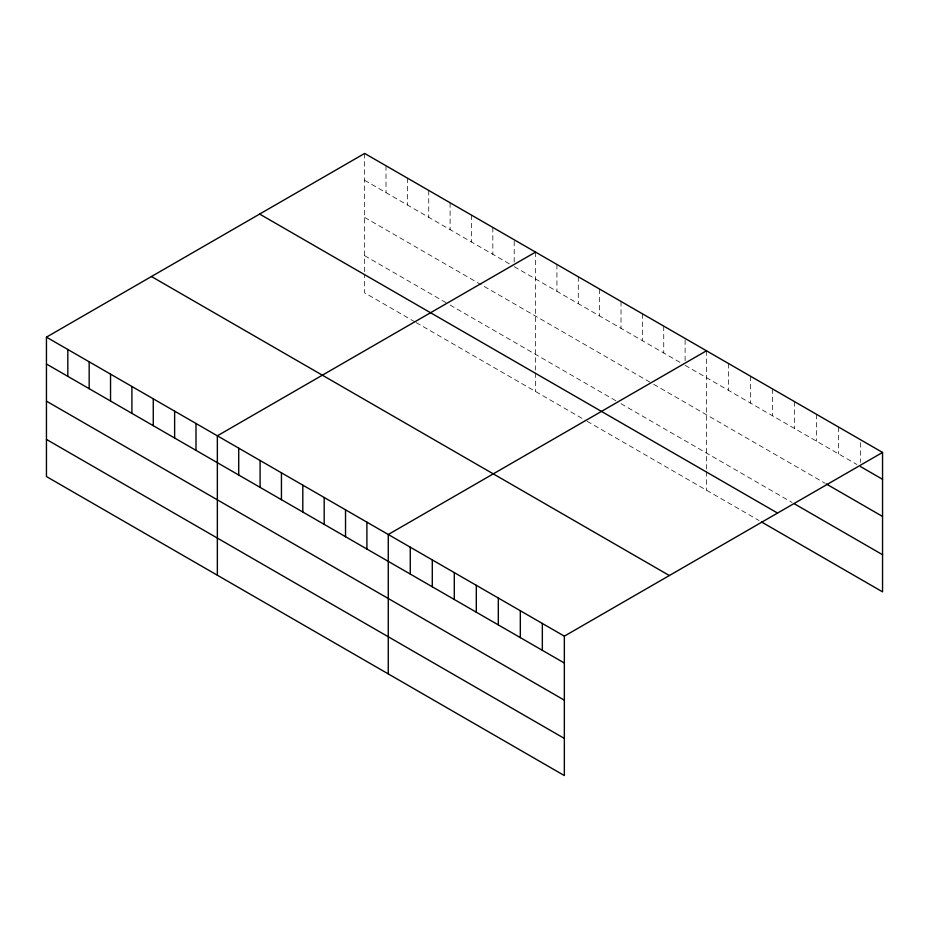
<?xml version="1.0" encoding="UTF-8"?>
<svg xmlns="http://www.w3.org/2000/svg" width="929" height="929" viewBox="0 0 929 929"><rect width="100%" height="100%" fill="white"/><g stroke="black" fill="none" stroke-linecap="round" stroke-linejoin="round"><path stroke-width="0.7" stroke-dasharray="4.64 3.48" d="M364.656 180.307L510.427 264.463M514.19 266.646L681.329 363.134M685.103 365.318L856.875 464.488M364.656 217.444L652.425 383.584M653.691 384.316L825.08 483.266M364.656 255.707L447.592 303.586M450.101 305.037L618.493 402.269M621.013 403.709L792.065 502.473M414.915 321.864L364.656 292.844L364.656 274.276M416.18 322.595L585.827 420.535M587.082 421.267L759.051 520.542M860.544 442.564L860.544 462.363M838.527 427.026L838.527 453.898M816.521 414.322L816.521 441.194M794.504 401.618L794.504 428.478M772.498 388.903L772.498 415.774M750.481 376.199L750.481 403.07M728.475 363.494L728.475 390.354M706.47 350.779L706.47 470.19M706.47 471.618L706.47 490.187M685.103 339.863L685.103 361.079M663.736 326.114L663.736 352.985M642.38 313.781L642.38 340.653M621.013 301.449L621.013 328.32M599.646 289.116L599.646 315.976M578.291 276.784L578.291 303.644M556.924 264.44L556.924 291.311M535.557 252.107L535.557 370.09M535.557 372.947L535.557 391.515M514.19 241.192L514.19 262.408M492.834 227.442L492.834 254.314M471.467 215.11L471.467 241.981M450.101 202.777L450.101 229.637M428.745 190.445L428.745 217.305M407.378 178.101L407.378 204.972M386.011 165.768L386.011 192.64M364.656 153.436L364.656 272.847"/><path stroke-width="1.39" d="M46.45 337.146L564.344 636.156L564.344 775.564L46.45 476.554L46.45 337.146L364.656 153.436L882.55 452.446L882.55 591.854L761.49 521.959M535.557 252.107L217.351 435.817L217.351 575.225M706.47 350.779L388.264 534.5L388.264 673.897M564.344 636.156L882.55 452.446M860.544 466.602L882.55 479.318M826.299 483.974L882.55 516.454M794.504 503.878L882.55 554.718M259.644 214.065L777.538 513.063M151.462 276.528L669.356 575.527M46.45 364.017L564.344 663.027M46.45 401.154L564.344 700.164M46.45 439.417L564.344 738.427M542.339 623.452L542.339 650.312M520.321 610.736L520.321 637.608M498.316 598.032L498.316 624.903M476.31 585.328L476.31 612.199M454.293 572.612L454.293 599.484M432.287 559.908L432.287 586.78M410.27 547.204L410.27 574.076M366.897 522.156L366.897 549.027M345.53 509.824L345.53 536.695M324.175 497.491L324.175 524.362M302.808 485.159L302.808 512.03M281.441 472.826L281.441 499.697M260.085 460.494L260.085 487.353M238.718 448.161L238.718 475.021M195.996 423.485L195.996 450.356M174.629 411.152L174.629 438.023M153.262 398.82L153.262 425.691M131.906 386.487L131.906 413.359M110.539 374.155L110.539 401.026M89.172 361.822L89.172 388.682M67.817 349.49L67.817 376.35"/></g></svg>
